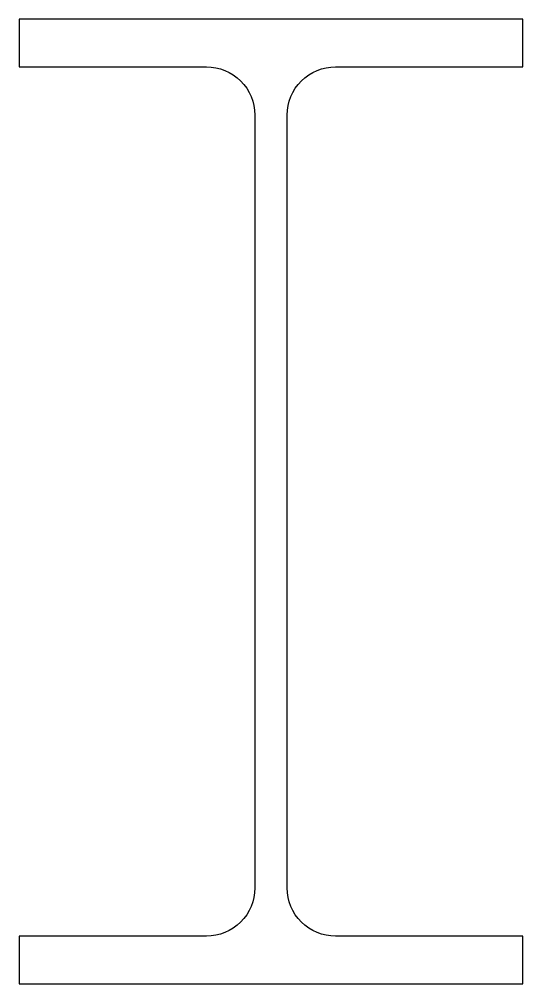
# Model space of a CAD drawing. Extents: x -36 to 36, y 0 to 140.
import ezdxf

# ---------------------------------------------------------------- set-up
doc = ezdxf.new("R2010")
doc.units = 0

msp = doc.modelspace()

# ---------------------------------------------------------------- linework, layer by layer
msp.add_lwpolyline([(-36.5, 0), (36.5, 0), (36.5, 6.9), (9.35, 6.9, -0.414214), (2.35, 13.9), (2.35, 126.1, -0.414214), (9.35, 133.1), (36.5, 133.1), (36.5, 140), (-36.5, 140), (-36.5, 133.1), (-9.35, 133.1, -0.414214), (-2.35, 126.1), (-2.35, 13.9, -0.414214), (-9.35, 6.9), (-36.5, 6.9)], format="xyb", close=True)

doc.saveas('drawing.dxf')
